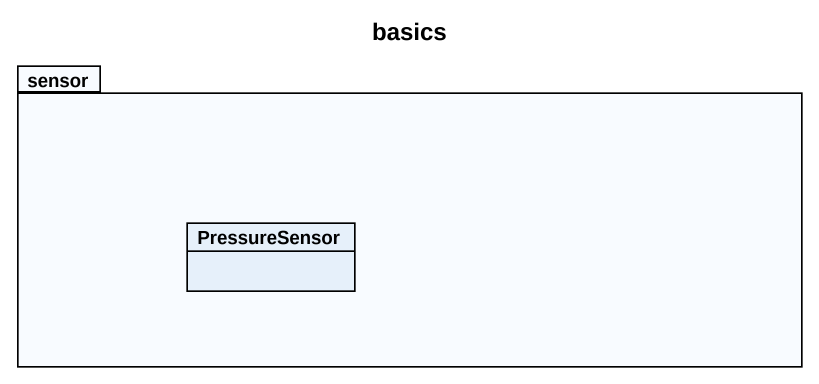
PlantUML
@startuml
title basics
hide circle
hide empty members
package sensor {
  class PressureSensor
}
@enduml
